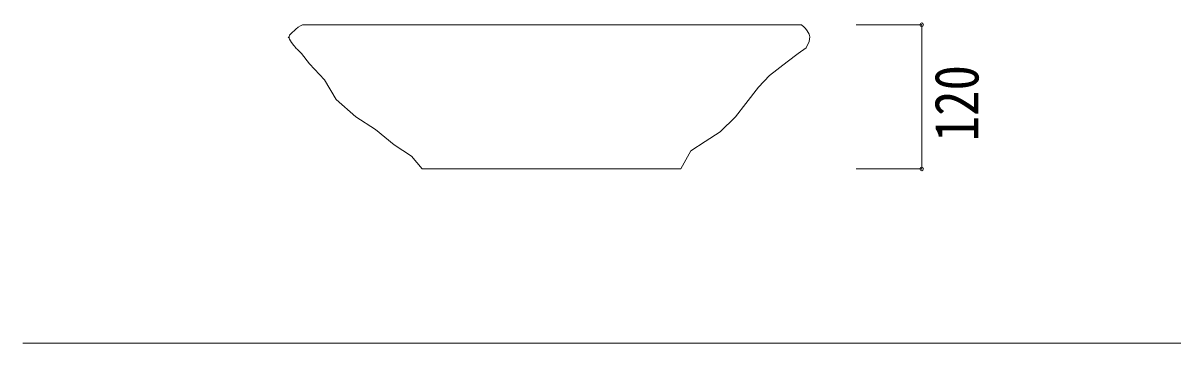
# Model space of a CAD drawing. Units: millimetres, scale not verified. Extents: x -1002 to 1005, y -687 to 676.
# Drawn here: x -1002 to -47, y -687 to -421 of the extents above; entities that cross this region are included whole.
import ezdxf
from ezdxf.enums import TextEntityAlignment as Align

# ---------------------------------------------------------------- set-up
doc = ezdxf.new("R2010")
doc.units = ezdxf.units.MM
doc.header["$LTSCALE"] = 5
doc.header["$PDMODE"] = 32
doc.header["$PDSIZE"] = 3
doc.layers.add('F-0', color=7, linetype='Continuous', lineweight=15)
doc.styles.add('ＭＳ ゴシック', font='')
doc.styles.get('ＭＳ ゴシック').set_extended_font_data('MS Gothic')

msp = doc.modelspace()

# ---------------------------------------------------------------- linework, layer by layer
at = {"layer": 'F-0'}
for p, q in [((-779.57, -429.547), (-779.825, -429.919)), ((-775.286, -425.822), (-779.57, -429.547)), ((-775.273, -425.811), (-773.414, -424.138)), ((-771.375, -422.956), (-773.414, -424.138)), ((-771.375, -422.956), (-769.862, -422.079)), ((-565.65, -422.079), (-769.862, -422.079)), ((-565.65, -422.079), (-354.93, -422.079)), ((-352.772, -424.226), (-354.93, -422.079)), ((-781.675, -432.317), (-781.177, -433.027)), ((-780.531, -434.103), (-778.813, -436.785)), ((-777.036, -439.253), (-778.813, -436.785)), ((-774.248, -442.451), (-770.627, -445.896)), ((-1002.086, -687.064), (1002.034, -687.064))]:
    msp.add_line(p, q, dxfattribs=at)
at = {"layer": 'F-0', "color": 4, "lineweight": 9}
for p, q in [((-255.137, -422.079), (-309.74, -422.079)), ((-255.137, -422.079), (-255.137, -542.079)), ((-255.137, -542.079), (-309.74, -542.079))]:
    msp.add_line(p, q, dxfattribs=at)
at = {"layer": 'F-0'}
for points in [[(-381.643, -464.254), (-367.063, -452.996), (-357.693, -446.153), (-351.241, -441.289), (-348.598, -436.106), (-348.174, -432.126), (-348.769, -429.788), (-350.214, -427.153), (-351.829, -425.156), (-352.772, -424.226)], [(-670.322, -542.079), (-679.194, -531.553), (-693.631, -521.929), (-709.03, -509.417), (-725.392, -498.83), (-741.753, -484.393), (-751.378, -468.032), (-763.89, -454.558), (-770.627, -445.896)], [(-455.311, -542.079), (-447.126, -527.009), (-435.121, -519.369), (-422.57, -511.184), (-410.019, -498.633), (-401.288, -487.719), (-390.92, -474.077), (-381.643, -464.254)], [(-670.322, -542.079), (-456.843, -542.079), (-455.311, -542.079)]]:
    msp.add_lwpolyline(points, dxfattribs=at)
msp.add_arc((-775.942, -425.067), 1, 311.00909, 311.98721, dxfattribs=at)
for centre, major_axis, ratio, start_param in [((-772.983, -424.354), (2.441, 1.744), 0.095551, 2.3401271), ((-778.28, -432.331), (0.499, 2.958), 0.907328, 0.7853982), ((-775.493, -440.721), (-1.972, 2.261), 0.093406, 0.7853982)]:
    msp.add_ellipse(centre, major_axis=major_axis, ratio=ratio, start_param=start_param, end_param=2.3561945, dxfattribs=at)
at = {"layer": 'F-0', "color": 6}
for p in [(-255.137, -422.079), (-255.137, -542.079)]:
    msp.add_point(p, dxfattribs=at)

# ---------------------------------------------------------------- texts
at = {"layer": 'F-0', "color": 3, "style": 'ＭＳ ゴシック', "width": 0.85}
msp.add_text('120', height=36.66, rotation=90, dxfattribs=at).set_placement((-196.951, -519.209), align=Align.BOTTOM_LEFT)

doc.saveas('drawing.dxf')
